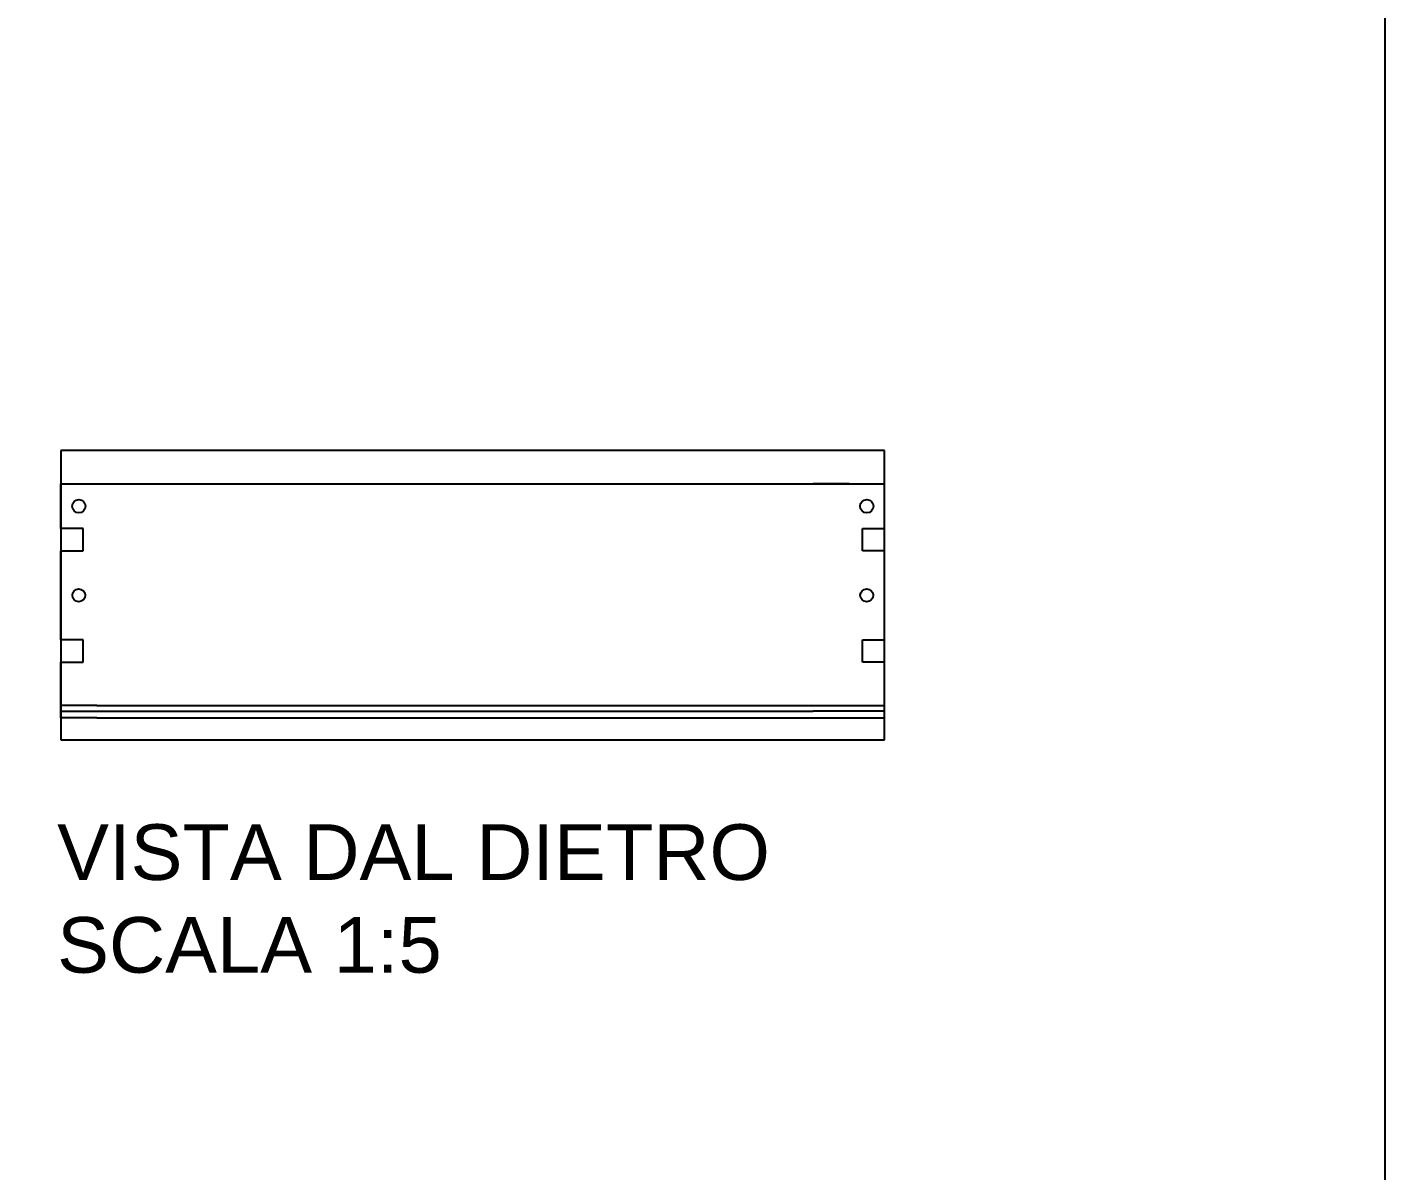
# Model space of a CAD drawing. Header units: millimetres. Extents: x 233 to 6102, y 2 to 2508.
# Drawn here: x 5159.7 to 5220.7, y 1959.5 to 2010.9 of the extents above; entities that cross this region are included whole.
import ezdxf

# ---------------------------------------------------------------- set-up
doc = ezdxf.new("R2010")
doc.units = ezdxf.units.MM
doc.layers.add('ALTRE LINEE', color=70, linetype='Continuous')
doc.layers.add('G-ANNO-GEOMETRY', color=7, linetype='Continuous')
doc.styles.get("Standard").update_dxf_attribs({"font": 'arial.ttf'})

msp = doc.modelspace()

# ---------------------------------------------------------------- linework, layer by layer
at = {"layer": 'ALTRE LINEE'}
for p, q in [((5161.197, 1991.854), (5161.197, 1978.854)), ((5198.197, 1978.854), (5198.197, 1991.854)), ((5161.197, 1988.354), (5161.197, 1990.354)), ((5161.197, 1990.354), (5198.197, 1990.354)), ((5196.597, 1990.354), (5194.987, 1990.354)), ((5198.197, 1988.354), (5198.197, 1990.354)), ((5162.197, 1988.354), (5161.197, 1988.354)), ((5162.197, 1987.354), (5162.197, 1988.354)), ((5197.197, 1987.354), (5197.197, 1988.354)), ((5197.197, 1988.354), (5198.197, 1988.354)), ((5161.197, 1983.354), (5161.197, 1987.354)), ((5161.197, 1987.354), (5162.197, 1987.354)), ((5198.197, 1987.354), (5197.197, 1987.354)), ((5198.197, 1983.354), (5198.197, 1987.354)), ((5162.197, 1983.354), (5161.197, 1983.354)), ((5162.197, 1982.354), (5162.197, 1983.354)), ((5197.197, 1982.354), (5197.197, 1983.354)), ((5197.197, 1983.354), (5198.197, 1983.354)), ((5161.197, 1979.854), (5161.197, 1982.354)), ((5161.197, 1982.354), (5162.197, 1982.354)), ((5198.197, 1982.354), (5197.197, 1982.354)), ((5198.197, 1979.854), (5198.197, 1982.354)), ((5162.806, 1980.398), (5161.197, 1980.398)), ((5161.197, 1980.398), (5161.197, 1980.154)), ((5161.197, 1980.154), (5162.806, 1980.154)), ((5162.806, 1980.398), (5194.987, 1980.398)), ((5162.806, 1980.154), (5194.987, 1980.154)), ((5194.987, 1980.398), (5198.197, 1980.398)), ((5198.197, 1980.154), (5194.987, 1980.154)), ((5162.806, 1979.854), (5161.197, 1979.854)), ((5162.806, 1979.854), (5194.987, 1979.854)), ((5194.987, 1979.854), (5198.197, 1979.854))]:
    msp.add_line(p, q, dxfattribs=at)
for points in [[(5198.197, 1991.854), (5161.197, 1991.854)], [(5161.197, 1978.854), (5198.197, 1978.854)]]:
    msp.add_lwpolyline(points, dxfattribs=at)
for centre, radius in [((5162.001, 1989.354), 0.3), ((5197.392, 1989.354), 0.3), ((5162.001, 1985.354), 0.289), ((5197.392, 1985.354), 0.289)]:
    msp.add_circle(centre, radius, dxfattribs=at)
at = {"layer": 'G-ANNO-GEOMETRY'}
msp.add_lwpolyline([(4839.769, 2113.611), (5220.664, 2113.611), (5220.664, 1908.133), (4839.769, 1908.133)], close=True, dxfattribs=at)

# ---------------------------------------------------------------- texts
at = {"layer": 'G-ANNO-GEOMETRY', "lineweight": -3, "insert": (5161.027, 1975.068), "char_height": 2.5, "attachment_point": 1}
msp.add_mtext_dynamic_manual_height_columns('VISTA DAL DIETRO\\PSCALA 1:5', width=32.01177, gutter_width=12.5, heights=[9.894], dxfattribs=at)

doc.saveas('drawing.dxf')
